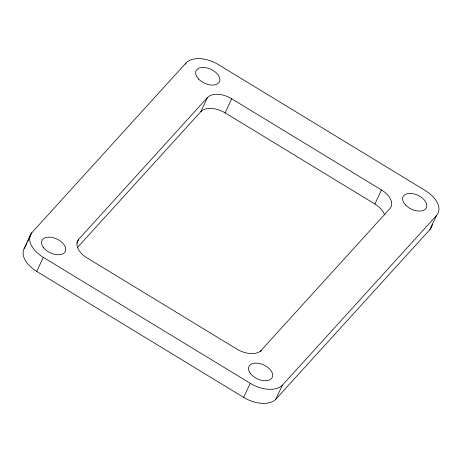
<?xml version="1.0" encoding="UTF-8"?>
<svg xmlns="http://www.w3.org/2000/svg" width="462" height="462" viewBox="0 0 462 462"><rect width="100%" height="100%" fill="white"/><g stroke="black" fill="none" stroke-linecap="round" stroke-linejoin="round"><path stroke-width="0.69" d="M24.157 248.417L30.746 234.35M27.062 242.931L25.266 246.772A25.785 15.338 25.1 0 0 36.706 271.419L243.653 397.401A25.785 15.338 25.1 0 0 275.785 399.272L429.908 229.585L436.498 215.511A25.774 15.333 25.1 0 0 425.323 190.569L218.37 64.588A25.774 15.333 25.1 0 0 185.978 63.011L31.855 232.698L30.96 234.615M27.662 241.649L30.359 235.897M36.706 271.419L43.295 257.346A25.785 15.338 25.1 0 1 31.855 232.698M76.963 243.087L78.759 239.252L207.415 97.603A19.335 11.498 25.1 0 1 231.71 98.787L381.479 189.957A19.335 11.498 25.1 0 1 389.859 208.662L261.203 350.312L260.603 351.594M185.377 64.287L185.978 63.011M77.489 247.465L200.826 111.677L207.415 97.603M200.826 111.677A19.335 11.498 25.1 0 1 225.121 112.861L231.71 98.787M243.653 397.401L250.248 383.327A25.785 15.338 25.1 0 0 282.38 385.198L436.498 215.511M275.785 399.272L282.38 385.198M384.563 214.778A19.335 11.498 25.1 0 0 374.89 204.031L381.479 189.957M225.121 112.861L374.89 204.031M43.295 257.346L250.248 383.327M261.203 350.312A19.335 11.498 25.1 0 1 236.908 349.128L87.139 257.958A19.335 11.498 25.1 0 1 78.759 239.252M432.311 224.105A25.774 15.333 25.1 0 1 429.908 229.585M43.601 247.701A12.89 7.663 25.1 0 0 64.536 252.587A12.89 7.663 25.1 0 0 52.789 237.583A12.89 7.663 25.1 0 0 43.601 247.701M198.666 79.106A12.89 7.663 25.1 0 0 219.242 82.103A12.89 7.663 25.1 0 0 205.376 67.608A12.89 7.663 25.1 0 0 198.666 79.106M405.509 204.966A12.89 7.663 25.1 0 0 426.137 208.171A12.89 7.663 25.1 0 0 412.491 193.607A12.89 7.663 25.1 0 0 405.509 204.966M250.554 373.677A12.89 7.663 25.1 0 0 271.483 378.569A12.89 7.663 25.1 0 0 259.742 363.565A12.89 7.663 25.1 0 0 250.554 373.677"/></g></svg>
